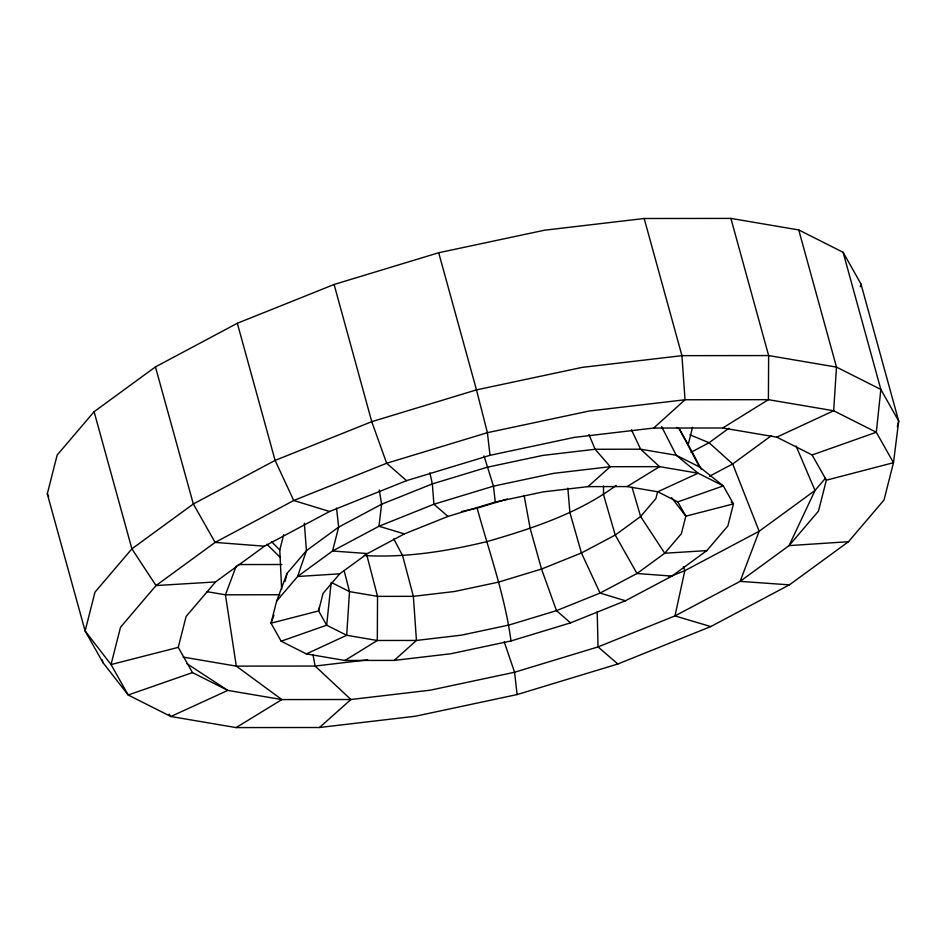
<?xml version="1.0" encoding="UTF-8"?>
<svg xmlns="http://www.w3.org/2000/svg" width="946" height="946" viewBox="0 0 946 946"><rect width="100%" height="100%" fill="white"/><g stroke="black" fill="none" stroke-linecap="round" stroke-linejoin="round"><path stroke-width="1.42" d="M331.029 583.8L326.666 625.188L281.163 641.199L271.017 623.201L276.622 601.136L287.052 573.394L306.433 550.655L338.668 527.111L381.593 504.242L432.334 483.914L487.285 467.229L542.827 455.404L595.129 449.267L640.643 449.208L676.248 455.263L699.532 466.993L723.312 485.913L733.457 503.911L727.852 525.976L706.875 550.596L671.944 576.102L625.448 600.757L570.556 622.87L511.006 640.95L450.864 653.745L394.222 660.403L344.935 660.462L306.374 653.911L281.163 641.199M318.968 608.03L318.613 610.903L326.666 625.188L346.697 635.286L377.312 640.489L416.453 640.442L461.435 635.156L509.196 624.987L556.485 610.643L600.071 593.071L637.001 573.501L664.731 553.244L681.392 533.686L685.85 516.161L677.797 501.877L657.766 491.778L627.139 486.575L588.01 486.622L543.028 491.908L495.266 502.066L447.978 516.421L404.368 533.899L367.462 553.564L339.732 573.82L323.059 593.379L318.613 610.903L271.017 623.201L273.973 615.172M701.317 469.322L688.203 444.644L692.567 427.296M47.3 493.859L57.162 455.038L94.092 411.711L155.44 366.906L237.316 323.272L334.104 284.486L438.696 252.736L544.518 230.209L644.179 218.502L730.891 218.408L798.743 229.937L843.111 252.298L860.966 283.966L898.7 421.112L893.485 462.712L884.002 500.044L848.491 541.703L789.39 584.865L710.73 626.571L617.856 663.997L517.095 694.577L415.341 716.24L319.5 727.498L236.11 727.592L170.859 716.5L128.195 695.003L102.972 662.649L85.116 630.982L47.3 493.859L48.731 496.39M178.25 647.371L186.114 616.449L215.522 581.944L264.478 546.197L329.586 511.49L406.555 480.651L490.004 455.322L574.293 437.383L653.674 428.053L722.744 427.982L776.784 437.158L812.117 454.967L826.343 480.19L818.479 511.112L789.082 545.617L740.127 581.364L674.971 615.917L598.038 646.91L514.589 672.239L430.3 690.178L350.919 699.508L281.861 699.579L227.82 690.403L192.476 672.594L178.25 647.371L111.025 664.553L85.116 630.982L94.978 592.172L131.896 548.846L193.327 503.982L275.097 460.406L371.754 421.68L476.477 389.882L582.287 367.367L681.936 355.661L768.637 355.566L836.489 367.095L880.844 389.445L898.7 421.112L897.293 426.658M281.66 589.393L279.78 549.993L283.67 534.691M284.983 581.542L287.052 573.394M657.576 491.932L655.874 498.613L640.619 516.516L615.231 535.058L581.435 552.972L541.538 569.054L498.246 582.192L454.529 591.498L413.355 596.335L377.537 596.37L349.5 591.617L331.171 582.369M860.257 286.733L860.966 283.966M236.287 565.933L225.444 594.809L236.299 666.126L281.861 699.579L236.11 727.592M276.622 601.136L297.6 576.516L332.531 551.01L378.991 526.248L433.918 504.23L493.469 486.161L553.611 473.355L610.253 466.709L659.539 466.65L698.101 473.201L723.312 485.913L677.797 501.877M825.551 478.085L815.014 490.466L759.165 531.25L684.821 570.663L668.609 577.202M653.674 428.053L685.022 399.768L768.4 399.673L833.651 410.753L876.315 432.251L893.485 462.712L826.343 480.19M394.222 660.403L416.453 640.442L413.355 596.335L402.618 555.657L393.749 538.889M588.01 486.622L610.253 466.709L595.129 449.267L588.944 434.533M319.5 727.498L350.919 699.508L315.101 666.043L312.984 654.632M616.165 485.44C578.053 513.536 532.125 528.53 487.107 541.573C447.789 551.069 407.525 557.62 366.965 555.692L364.175 555.219M728.988 428.183L709.051 442.74L690.97 452.33M771.558 435.574L732.689 463.966L709.5 476.252M722.744 427.982L768.4 399.673L768.637 355.566L730.891 218.408M344.935 660.462L377.312 640.489L377.537 596.37L366.965 555.692M627.139 486.575L659.539 466.65L640.643 449.208L631.467 429.827M776.784 437.158L833.651 410.753L836.489 367.095L798.743 229.937M306.374 653.911L346.697 635.286L349.5 591.617L344.108 570.58M657.766 491.778L698.101 473.201L676.248 455.263L661.632 426.634M812.117 454.967L876.315 432.251L880.844 389.445L843.111 252.298M192.476 672.594L128.195 695.003L111.025 664.553L120.52 627.222L156.019 585.55L215.12 542.401L293.733 500.505L386.666 463.256L487.415 432.677L589.181 411.025L685.022 399.768L681.936 355.661L644.179 218.502M461.423 511.514L477.139 508.168L507.352 498.991M367.687 659.859L315.101 666.043L236.299 666.126L183.24 657.115M848.491 541.703L789.082 545.617L815.014 490.466L796.059 445.968M339.732 573.82L297.6 576.516L306.433 550.655L304.352 523.209M706.875 550.596L664.731 553.244L640.619 516.516L632.058 487.332M215.522 581.944L156.019 585.55L131.896 548.846L94.092 411.711M238.262 564.561L281.837 564.514M279.839 594.75L225.444 594.809L206.926 591.664M789.39 584.865L740.127 581.364L759.165 531.25L732.689 463.966L709.051 442.74L690.001 434.817M367.462 553.564L332.531 551.01L338.668 527.111L336.54 508.144M671.944 576.102L637.001 573.501L615.231 535.058L603.524 494.663L603.489 486.043M264.478 546.197L215.12 542.401L193.327 503.982L155.44 366.906M710.73 626.571L674.971 615.917L684.821 570.663L683.367 566.559M404.368 533.899L378.991 526.248L381.593 504.242L379.299 490.004M625.448 600.757L600.071 593.071L581.435 552.972L569.894 512.507L567.848 488.124M329.586 511.49L293.733 500.505L275.097 460.406L237.316 323.272M676.627 427.426L679.24 428.739L688.203 444.644M187.001 663.737L227.82 690.403L170.859 716.5L169.121 714.171M731.234 502.066L733.457 503.911L685.85 516.161L671.565 497.631M617.856 663.997L598.038 646.91L597.198 611.873M447.978 516.421L433.918 504.23L432.334 483.914L429.874 472.764M570.556 622.87L556.485 610.643L541.538 569.054L530.186 528.507L524.096 495.432M406.555 480.651L386.666 463.256L371.754 421.68L334.104 284.486M266.914 544.222L280.418 557.632M271.502 541.597L279.78 549.993M679.24 428.739L699.532 466.993M504.194 641.837L514.589 672.239L517.095 694.577M477.139 508.168C489.248 552.133 504.892 595.673 511.006 640.95M484.021 455.889L493.469 486.161L495.266 502.066M438.696 252.736L476.477 389.882L487.415 432.677L490.004 455.322M102.192 659.823L102.972 662.649"/></g></svg>
